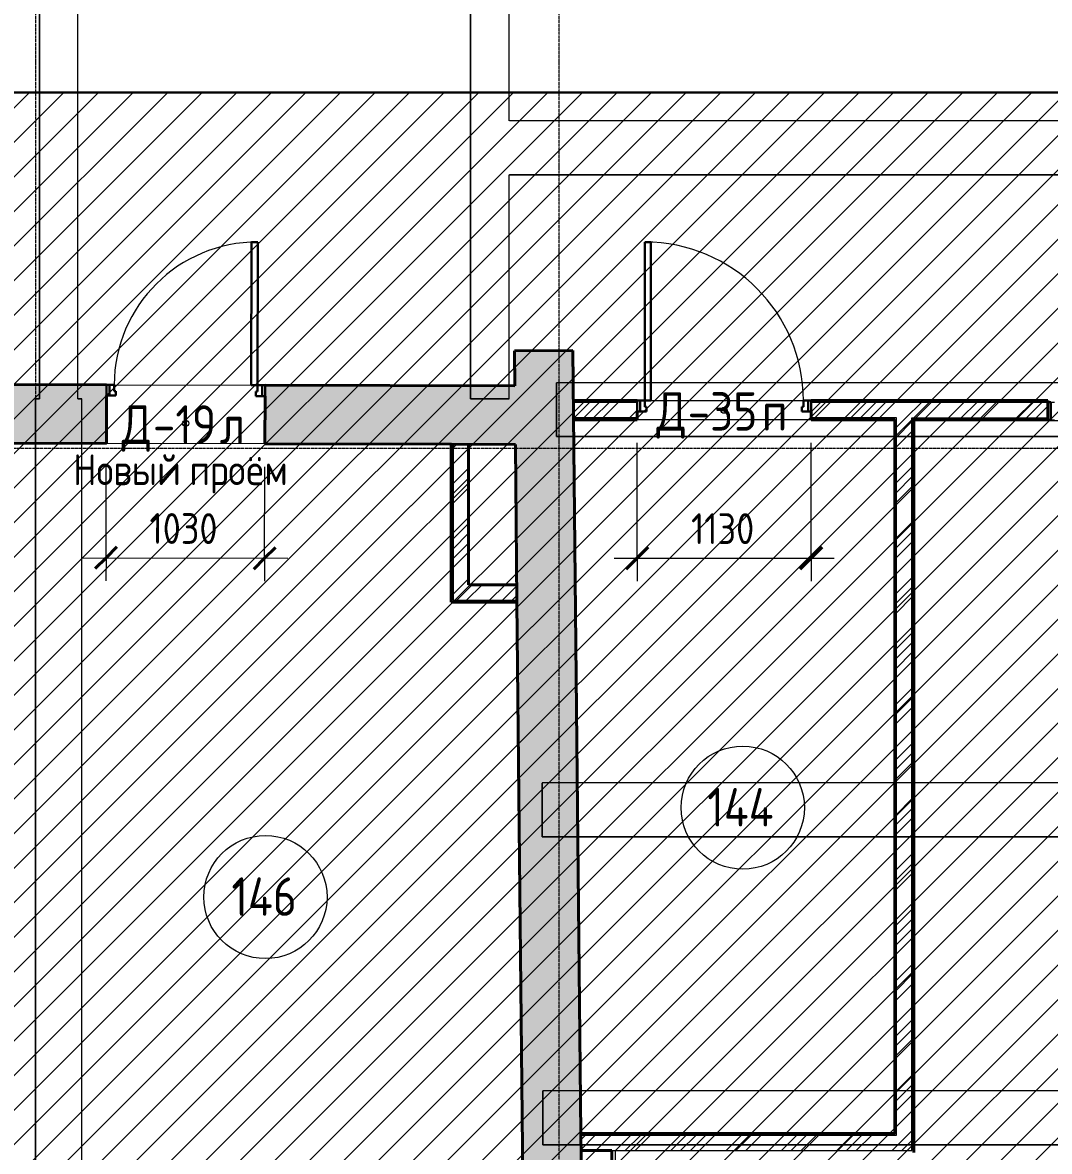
# Model space of a CAD drawing. Header units: millimetres. Extents: x -11886 to 379896, y -8130 to 47743.
# Drawn here: x 38924 to 45593, y 4039 to 11372 of the extents above; entities that cross this region are included whole.
import ezdxf

# ---------------------------------------------------------------- set-up
doc = ezdxf.new("R2010")
doc.units = ezdxf.units.MM
doc.linetypes.add('ADSK_Линия сетки', pattern=[25, 20, -2.5, 0, -2.5])
doc.linetypes.add('ADSK_Сверху', pattern=[4.5, 3, -1.5])
for name, color, linetype, lineweight, true_color in [('Витраж', 5, 'Continuous', 18, 0x0000ff), ('Двери', 5, 'Continuous', 18, 0x0000ff), ('Стены внутренние', 5, 'Continuous', 18, 0x0000ff), ('Стены штриховка', 5, 'Continuous', 18, 0x0000ff)]:
    doc.layers.add(name, color=color, linetype=linetype, lineweight=lineweight, true_color=true_color)
for name, color, linetype, lineweight in [('Каркас', 7, 'Continuous', 18), ('Марки дверей', 7, 'Continuous', 20), ('Марки помещений', 7, 'Continuous', 20), ('Оси', 7, 'Continuous', 9), ('Размеры', 7, 'Continuous', 9), ('Размеры-100', 7, 'Continuous', 9)]:
    doc.layers.add(name, color=color, linetype=linetype, lineweight=lineweight)
doc.styles.add('GOST Common_1', font='GOST_Common.ttf', dxfattribs={"width": 0.9, "height": 200})
doc.styles.add('GOST Common_2', font='GOST_Common.ttf', dxfattribs={"width": 0.9, "height": 250})
doc.dimstyles.new('ADSK_Основной_2_мм_Округление_до_1_мм', dxfattribs={"dimscale": 304.8, "dimtxt": 201.142999, "dimasz": 0.463911, "dimexe": 0.492126, "dimexo": 0.492126, "dimgap": 0.098425, "dimtad": 1, "dimdec": 0, "dimdsep": 46, "dimtxsty": 'GOST Common_1', "dimblk1": 'OBLIQUE', "dimblk2": 'OBLIQUE', "dimsah": 1, "dimcen": 0.09, "dimdle": 0.492126, "dimazin": 2, "dimtfac": 1, "dimtdec": 4, "dimtix": 1, "dimtmove": 0, "dimatfit": 3, "dimfxl": 1, "dimtvp": 1, "dimtolj": 1, "dimtzin": 0, "dimlwd": 20, "dimlwe": 20, "dimarcsym": 2})
pattern_1 = [(45, (0, 0), (-179.6051, 179.6051), []), (45, (63.5, 0), (0, 359.2102), []), (45, (-63.5, 0), (0, 359.2102), [])]

# ---------------------------------------------------------------- blocks, each defined once
blk = doc.blocks.new('ADSK_БалкаЖБ_Прямоугольная - 350х280мм-843460-01 План 1-го этажа маркировочный')
at = {"layer": 'Каркас', "color": 253, "linetype": 'ADSK_Сверху', "true_color": 0xaaaaaa}
for p, q in [((-3601.1, 175), (-3601.1, -175)), ((-3601.1, 175), (3601.1, 175)), ((3601.1, -175), (3601.1, 175)), ((-3601.1, -175), (3601.1, -175))]:
    blk.add_line(p, q, dxfattribs=at)
at = {"layer": 'Каркас', "color": 253, "linetype": 'ADSK_Сверху', "true_color": 0xb2b2b2}
for p, q in [((-3601.1, -175), (-3601.1, 175)), ((3601.1, 175), (-3601.1, 175)), ((3601.1, 175), (3601.1, -175)), ((-3601.1, -175), (3601.1, -175))]:
    blk.add_line(p, q, dxfattribs=at)
blk = doc.blocks.new('ADSK_БалкаЖБ_Прямоугольная - 350х280мм-843461-01 План 1-го этажа маркировочный')
at = {"layer": 'Каркас', "color": 253, "linetype": 'ADSK_Сверху', "true_color": 0xaaaaaa}
for p, q in [((-3601.1, 175), (-3601.1, -175)), ((-3601.1, 175), (3601.1, 175)), ((3601.1, -175), (3601.1, 175)), ((-3601.1, -175), (3601.1, -175))]:
    blk.add_line(p, q, dxfattribs=at)
at = {"layer": 'Каркас', "color": 253, "linetype": 'ADSK_Сверху', "true_color": 0xb2b2b2}
for p, q in [((-3601.1, -175), (-3601.1, 175)), ((3601.1, 175), (-3601.1, 175)), ((3601.1, 175), (3601.1, -175)), ((-3601.1, -175), (3601.1, -175))]:
    blk.add_line(p, q, dxfattribs=at)
blk = doc.blocks.new('Прямоугольный импост - Зазор 20х116мм-1854064-01 План 1-го этажа маркировочный')
at = {"layer": 'Витраж', "color": 161, "linetype": 'ADSK_Сверху', "true_color": 0xaaaaff}
for p, q in [((0, 76), (-20, 76)), ((-20, 76), (-20, -40)), ((0, -40), (0, 76)), ((-20, -40), (0, -40))]:
    blk.add_line(p, q, dxfattribs=at)
blk = doc.blocks.new('Прямоугольный импост - Зазор 20х116мм-1858188-01 План 1-го этажа маркировочный')
at = {"layer": 'Витраж', "color": 161, "linetype": 'ADSK_Сверху', "true_color": 0xaaaaff}
for p, q in [((45582.8, 8906.8), (45582.8, 8790.8)), ((45582.8, 8906.8), (45626.8, 8906.8)), ((45582.8, 8790.8), (45626.8, 8790.8))]:
    blk.add_line(p, q, dxfattribs=at)
blk = doc.blocks.new('Прямоугольный импост - Зазор 20х116мм-1840200-01 План 1-го этажа маркировочный')
at = {"layer": 'Витраж', "lineweight": 30}
for p, q in [((0, 76), (-20, 76)), ((-20, 76), (-20, -40)), ((0, -40), (0, 76)), ((-20, -40), (0, -40))]:
    blk.add_line(p, q, dxfattribs=at)
blk = doc.blocks.new('AC_Дверь_Однопольная - Д-19л 1030х2200h-1983133-01 План 1-го этажа маркировочный')
at = {"layer": 'Двери', "lineweight": 30}
for p, q in [((465, 1120), (425, 1120)), ((425, 1120), (425, 190)), ((465, 190), (465, 1120)), ((-495, 190), (-515, 190)), ((-515, 190), (-515, 120)), ((-465, 190), (-495, 190)), ((-495, 190), (-495, 120)), ((-495, 120), (-495, 190)), ((-465, 150), (-465, 190)), ((-455, 150), (-465, 150)), ((-455, 120), (-455, 150)), ((425, 190), (465, 190)), ((465, 150), (455, 150)), ((455, 150), (455, 120)), ((495, 190), (465, 190)), ((465, 190), (465, 150)), ((495, 120), (495, 190)), ((515, 190), (495, 190)), ((495, 190), (495, 120)), ((515, 120), (515, 190)), ((-515, 120), (-495, 120)), ((-495, 120), (-455, 120)), ((455, 120), (495, 120)), ((495, 120), (515, 120))]:
    blk.add_line(p, q, dxfattribs=at)
at = {"layer": 'Двери'}
blk.add_arc((465, 190), 930, 90, 180, dxfattribs=at)
blk = doc.blocks.new('AC_Дверь_Однопольная - Д-35п 1130х2200h-1983217-01 План 1-го этажа маркировочный')
at = {"layer": 'Двери', "lineweight": 30}
for p, q in [((-515, 1092), (-475, 1092)), ((-515, 62), (-515, 1092)), ((-475, 1092), (-475, 62)), ((-565, 62), (-545, 62)), ((-565, -8), (-565, 62)), ((-545, 62), (-515, 62)), ((-545, -8), (-545, 62)), ((-545, 62), (-545, -8)), ((-475, 62), (-515, 62)), ((-515, 62), (-515, 22)), ((-515, 22), (-505, 22)), ((-505, 22), (-505, -8)), ((505, 22), (515, 22)), ((505, -8), (505, 22)), ((515, 62), (545, 62)), ((515, 22), (515, 62)), ((545, 62), (545, -8)), ((545, 62), (565, 62)), ((545, -8), (545, 62)), ((565, 62), (565, -8)), ((-545, -8), (-565, -8)), ((-505, -8), (-545, -8)), ((545, -8), (505, -8)), ((565, -8), (545, -8))]:
    blk.add_line(p, q, dxfattribs=at)
at = {"layer": 'Двери'}
blk.add_arc((-515, 62), 1030, 0, 90, dxfattribs=at)
blk = doc.blocks.new('ADSK_Марка_Помещение_ОдноЗначение - Номер-247393-01 План 1-го этажа маркировочный')
at = {"layer": 'Марки помещений'}
blk.add_circle((0, 0), 4, dxfattribs=at)
blk = doc.blocks.new('ADSK_Марка_Дверь - Марка типа и комментарии-2020407-01 План 1-го этажа маркировочный')
at = {"layer": 'Марки дверей', "lineweight": 9}
blk.add_circle((0, 0), 0.2, dxfattribs=at)
blk = doc.blocks.new('DIMBLOCK43-01 План 1-го этажа маркировочный')
at = {"layer": 'Размеры-100', "lineweight": 20, "transparency": 16777216}
for p, q in [((39466.4, 7895), (39467.9, 8488.4)), ((40496.4, 7892.2), (40497.9, 8485.7)), ((39316.4, 7895.4), (40646.4, 7891.8)), ((39466.4, 7895), (39466, 7745)), ((40496.4, 7892.2), (40496, 7742.2))]:
    blk.add_line(p, q, dxfattribs=at)
at = {"layer": 'Размеры-100', "lineweight": 40, "transparency": 16777216}
for p, q in [((39466.4, 7895), (39537.3, 7965.5)), ((40496.4, 7892.2), (40567.3, 7962.8)), ((39466.4, 7895), (39395.5, 7824.4)), ((40496.4, 7892.2), (40425.5, 7821.7))]:
    blk.add_line(p, q, dxfattribs=at)
at = {"layer": 'Размеры-100', "color": 0, "lineweight": 20, "transparency": 16777216, "insert": (39748.6, 8185.6), "char_height": 200, "width": 560.473, "attachment_point": 1, "rotation": 359.84855, "line_spacing_factor": 1.022761, "style": 'GOST Common_1'}
blk.add_mtext('1030', dxfattribs=at)
blk = doc.blocks.new('_Oblique')
at = {"color": 0, "linetype": 'ByBlock', "lineweight": -2}
blk.add_line((-0.5, -0.5), (0.5, 0.5), dxfattribs=at)
blk = doc.blocks.new('DIMBLOCK44-01 План 1-го этажа маркировочный')
at = {"layer": 'Размеры-100', "lineweight": 20, "transparency": 16777216}
for p, q in [((42915.3, 7892.7), (42915.3, 8641.8)), ((44045.3, 7892.7), (44045.3, 8641.8)), ((42765.3, 7892.7), (44195.3, 7892.7)), ((42915.3, 7892.7), (42915.3, 7742.7)), ((44045.3, 7892.7), (44045.3, 7742.7))]:
    blk.add_line(p, q, dxfattribs=at)
at = {"layer": 'Размеры-100', "lineweight": 40, "transparency": 16777216}
for p, q in [((42915.3, 7892.7), (42986, 7963.4)), ((44045.3, 7892.7), (44116, 7963.4)), ((42915.3, 7892.7), (42844.6, 7822)), ((44045.3, 7892.7), (43974.6, 7822))]:
    blk.add_line(p, q, dxfattribs=at)
at = {"layer": 'Размеры-100', "color": 0, "lineweight": 20, "transparency": 16777216, "insert": (43265.6, 8184.1), "char_height": 200, "width": 515.472, "attachment_point": 1, "line_spacing_factor": 1.022761, "style": 'GOST Common_1'}
blk.add_mtext('1130', dxfattribs=at)

msp = doc.modelspace()

# ---------------------------------------------------------------- hatches: boundary and pattern name
at = {"lineweight": 13, "true_color": 0x636466, "transparency": 33554559}
h = msp.add_hatch(dxfattribs=at)
h.set_pattern_fill('ANSI31', color=251, scale=50)
h.set_pattern_definition([(45, (0, 84876.59), (-112.2532, 112.2532), [])])
h.paths.add_polyline_path([(49933.4, 8532.3), (56213.95, 8532.3), (56032.62, 43759.21), (46033.21, 43759.21), (46033.21, 20934.06), (46719.85, 20904.57), (46719.85, 10918.4), (782.6, 10918.4), (771.13, 8529.25), (290.5, 8529.25), (290.5, 306.79), (8273, 272.02), (8273, 2186.48), (18972.64, 2186.48), (18972.64, -2732.57), (31336.4, -2732.57), (31336.4, 2185.74), (42036.93, 2106.79), (42036.93, 150.23), (49933.4, 150.23)])
at = {"layer": 'Стены внутренние', "true_color": 0xc0c0c0}
for points in [[(42500.6, 9010.42), (42498.24, 9242.53), (42118.26, 9238.66), (42120.57, 9011.43), (42124.44, 9011.41)], [(42184.95, 2694.54), (42564.93, 2698.41), (42500.6, 9010.42), (42120.57, 9011.43), (42184.91, 2698.41)]]:
    msp.add_hatch(color=9, dxfattribs=at).paths.add_polyline_path(points)
h = msp.add_hatch(color=9, dxfattribs=at)
h.paths.add_polyline_path([(42124.44, 8631.41), (42120.57, 9011.43), (40499.34, 9015.71), (40498.34, 8635.71), (41177.43, 8633.92)])
h.paths.add_polyline_path([(39468.34, 8638.43), (39469.16, 9018.43), (38130.34, 9021.97), (38129.34, 8641.97), (38772.85, 8640.27)])
h.paths.add_polyline_path([(36629.34, 8645.94), (36630.16, 9025.94), (31951.2, 9038.31), (31951.2, 8658.3), (35476.68, 8648.99)])
at = {"layer": 'Стены внутренние', "lineweight": 9}
h = msp.add_hatch(dxfattribs=at)
h.set_pattern_fill('FP_3', color=256, style=0, pattern_type=2)
h.set_pattern_definition(pattern_1)
h.paths.add_polyline_path([(42915.34, 8803.8), (42915.34, 8903.8), (42501.69, 8903.8), (42502.83, 8803.8), (42564.93, 8803.8)])
h.paths.add_polyline_path([(45079, 8803.8), (45582.84, 8803.8), (45582.84, 8903.8), (44045.34, 8903.8), (44045.34, 8803.8), (44712.34, 8803.8)])
h = msp.add_hatch(dxfattribs=at)
h.set_pattern_fill('FP_3', color=256, style=0, pattern_type=2)
h.set_pattern_definition(pattern_1)
h.paths.add_polyline_path([(44700.34, 4043.85), (44700.34, 8803.8), (44600.34, 8803.8), (44600.34, 4043.85)])
h = msp.add_hatch(dxfattribs=at)
h.set_pattern_fill('FP_3', color=256, style=0, pattern_type=2)
h.set_pattern_definition(pattern_1)
h.paths.add_polyline_path([(41819.78, 7719.43), (41819.78, 8632.22), (41719.78, 8631.41), (41719.78, 7719.43)])
h = msp.add_hatch(dxfattribs=at)
h.set_pattern_fill('FP_3', color=256, style=0, pattern_type=2)
h.set_pattern_definition(pattern_1)
h.paths.add_polyline_path([(42124.44, 7619.43), (42134.76, 7619.43), (42133.74, 7719.43), (41719.78, 7719.43), (41719.78, 7619.43), (41819.78, 7619.43)])
h = msp.add_hatch(dxfattribs=at)
h.set_pattern_fill('FP_3', color=256, style=0, pattern_type=2)
h.set_pattern_definition(pattern_1)
h.paths.add_polyline_path([(42750.34, 4043.85), (42777.34, 4043.85), (42777.34, 4143.85), (42550.2, 4143.85), (42551.22, 4043.85), (42564.93, 4043.85)])
h = msp.add_hatch(dxfattribs=at)
h.set_pattern_fill('FP_3', color=256, style=0, pattern_type=2)
h.set_pattern_definition(pattern_1)
h.paths.add_polyline_path([(43406.9, 4043.85), (44600.34, 4043.85), (44600.34, 4143.85), (42777.34, 4143.85), (42777.34, 4043.85)])

# ---------------------------------------------------------------- linework, layer by layer
at = {"color": 251, "lineweight": 30, "true_color": 0x636466}
msp.add_lwpolyline([(771.13, 10918.4), (46719.85, 10918.4), (46719.85, 20904.57), (46033.21, 20934.06)], dxfattribs=at)
at = {"layer": 'Каркас', "color": 253, "linetype": 'ADSK_Сверху', "true_color": 0xb2b2b2}
for p, q in [((39033.48, 12772.44), (39033.48, 8927)), ((39283.48, 8927), (39283.48, 12772.44)), ((41833.48, 12772.44), (41833.48, 8927)), ((42083.48, 10732.36), (42083.48, 12772.44)), ((49441.98, 10732.36), (42083.48, 10732.36)), ((42083.48, 10382.36), (49441.98, 10382.36)), ((42083.48, 8927), (42083.48, 10382.36)), ((42391.41, 8682.36), (42391.41, 9032.36)), ((49593.54, 9032.36), (42391.41, 9032.36)), ((39033.48, 8927), (39008.48, 8927)), ((39008.48, 8927), (39008.48, 2540.02)), ((39308.48, 8927), (39283.48, 8927)), ((39308.48, 2540.02), (39308.48, 8927)), ((42083.48, 8927), (41833.48, 8927)), ((42391.41, 8682.36), (49593.54, 8682.36))]:
    msp.add_line(p, q, dxfattribs=at)
at = {"layer": 'Каркас', "color": 253, "linetype": 'ADSK_Сверху', "true_color": 0xaaaaaa}
for p, q in [((39033.48, 8927), (39033.48, 12772.44)), ((39283.48, 8927), (39283.48, 12772.44)), ((41833.48, 8927), (41833.48, 12772.44)), ((42083.48, 10732.36), (42083.48, 12772.44)), ((49441.98, 10732.36), (42083.48, 10732.36)), ((49441.98, 10382.36), (42083.48, 10382.36)), ((42083.48, 8927), (42083.48, 10382.36)), ((42391.41, 9032.36), (42391.41, 8682.36)), ((49593.54, 9032.36), (42391.41, 9032.36)), ((39008.48, 8927), (39033.48, 8927)), ((39008.48, 2540.02), (39008.48, 8927)), ((39283.48, 8927), (39308.48, 8927)), ((39308.48, 2540.02), (39308.48, 8927)), ((41833.48, 8927), (42083.48, 8927)), ((49593.54, 8682.36), (42391.41, 8682.36))]:
    msp.add_line(p, q, dxfattribs=at)
at = {"layer": 'Оси', "linetype": 'ADSK_Линия сетки'}
for p, q in [((39009.91, -7330.38), (39009.91, 21668.8)), ((42409.91, -7330.38), (42409.91, 21668.8)), ((-11086.22, 8606.79), (57141.72, 8606.79))]:
    msp.add_line(p, q, dxfattribs=at)
at = {"layer": 'Стены внутренние', "color": 18, "lineweight": 40, "true_color": 0x000000}
for p, q in [((42498.24, 9242.53), (42118.26, 9238.66)), ((42550.08, 4155.85), (42498.24, 9242.53)), ((42118.26, 9238.66), (42120.57, 9011.43)), ((39469.35, 9018.43), (38130.34, 9021.97)), ((39468.34, 8638.43), (39469.16, 8948.43)), ((42120.57, 9011.43), (40499.34, 9015.71)), ((40499.16, 8945.71), (40498.34, 8635.71)), ((42915.34, 8915.8), (42501.57, 8915.8)), ((45582.84, 8915.8), (44045.34, 8915.8)), ((45582.84, 8791.8), (45582.84, 8915.8)), ((42915.34, 8791.8), (42915.34, 8845.8)), ((44045.34, 8845.8), (44045.34, 8791.8)), ((42502.83, 8791.8), (42915.34, 8791.8)), ((44045.34, 8791.8), (44588.34, 8791.8)), ((44588.34, 8791.8), (44588.34, 4155.85)), ((44712.34, 8791.8), (45582.84, 8791.8)), ((44712.34, 4031.85), (44712.34, 8791.8)), ((38784.85, 8640.24), (39468.34, 8638.43)), ((40498.34, 8635.71), (41707.78, 8632.51)), ((41707.78, 8632.51), (41707.78, 7607.43)), ((41709.78, 8632.51), (42124.44, 8631.41)), ((41819.78, 7719.43), (41819.78, 8632.22)), ((42124.44, 8631.41), (42134.86, 7609.43)), ((42133.74, 7719.43), (41819.78, 7719.43)), ((41707.78, 7607.43), (42134.88, 7607.43)), ((42134.88, 7607.43), (42184.95, 2694.54)), ((44588.34, 4155.85), (42550.08, 4155.85)), ((42564.93, 2698.41), (42550.1, 4153.85)), ((42551.22, 4043.85), (42750.34, 4043.85)), ((42750.34, 4043.85), (42750.34, 660.23))]:
    msp.add_line(p, q, dxfattribs=at)
at = {"layer": 'Стены внутренние', "color": 18, "true_color": 0x000000}
for p, q in [((39519.35, 9018.3), (40409.35, 9015.95)), ((43005.34, 8915.8), (43995.34, 8915.8)), ((44045.34, 8791.8), (42915.34, 8791.8)), ((40498.34, 8635.71), (39468.34, 8638.43))]:
    msp.add_line(p, q, dxfattribs=at)
at = {"layer": 'Стены внутренние', "color": 18, "linetype": 'ADSK_Сверху', "true_color": 0x000000}
for q in [(45582.84, 8790.8), (47970.84, 8787.8)]:
    msp.add_line((45582.84, 8787.8), q, dxfattribs=at)
at = {"layer": 'Стены штриховка'}
for p, q in [((42915.34, 8913.8), (42501.59, 8913.8)), ((42915.34, 8903.8), (42501.69, 8903.8)), ((45582.84, 8913.8), (44045.34, 8913.8)), ((45582.84, 8903.8), (44045.34, 8903.8)), ((42915.34, 8803.8), (42502.71, 8803.8)), ((44600.34, 8803.8), (44045.34, 8803.8)), ((44600.34, 4143.85), (44600.34, 8803.8)), ((44700.34, 8803.8), (45582.84, 8803.8)), ((44700.34, 4043.85), (44700.34, 8803.8)), ((44710.34, 4031.85), (44710.34, 8803.8)), ((44712.34, 8803.8), (44712.34, 8791.8)), ((42915.34, 8793.8), (42502.81, 8793.8)), ((44590.34, 8793.8), (44045.34, 8793.8)), ((44590.34, 4153.85), (44590.34, 8793.8)), ((45582.84, 8793.8), (44712.34, 8793.8)), ((41709.78, 8632.51), (41707.78, 8632.51)), ((41709.78, 8632.51), (41709.78, 7607.43)), ((41719.78, 8632.48), (41719.78, 7619.43)), ((41709.78, 7619.43), (41707.78, 7619.43)), ((41707.78, 7609.43), (42134.86, 7609.43)), ((41719.78, 7619.43), (42134.76, 7619.43)), ((42134.88, 7607.43), (42134.86, 7609.43)), ((42550.08, 4155.85), (42550.1, 4153.85)), ((42550.1, 4153.85), (44590.34, 4153.85)), ((42550.2, 4143.85), (44600.34, 4143.85)), ((42750.34, 4043.85), (44700.34, 4043.85)), ((42775.34, 660.23), (42775.34, 4043.85))]:
    msp.add_line(p, q, dxfattribs=at)

# ---------------------------------------------------------------- block references
at = {"layer": 'Витраж', "color": 161, "linetype": 'ADSK_Сверху', "true_color": 0xaaaaff, "rotation": 180}
msp.add_blockref('Прямоугольный импост - Зазор 20х116мм-1854064-01 План 1-го этажа маркировочный', (45582.84, 8866.8), dxfattribs=at)
at = {"layer": 'Витраж', "color": 161, "linetype": 'ADSK_Сверху', "true_color": 0xaaaaff}
msp.add_blockref('Прямоугольный импост - Зазор 20х116мм-1858188-01 План 1-го этажа маркировочный', (0, 0), dxfattribs=at)
at = {"layer": 'Витраж', "rotation": 180}
msp.add_blockref('Прямоугольный импост - Зазор 20х116мм-1840200-01 План 1-го этажа маркировочный', (45582.84, 8866.8), dxfattribs=at)
at = {"layer": 'Двери', "rotation": 359.8485505277052}
msp.add_blockref('AC_Дверь_Однопольная - Д-19л 1030х2200h-1983133-01 План 1-го этажа маркировочный', (39983.84, 8827.07), dxfattribs=at)
at = {"layer": 'Двери'}
msp.add_blockref('AC_Дверь_Однопольная - Д-35п 1130х2200h-1983217-01 План 1-го этажа маркировочный', (43480.34, 8853.8), dxfattribs=at)
at = {"layer": 'Каркас', "color": 253, "linetype": 'ADSK_Сверху', "true_color": 0xaaaaaa, "rotation": 180}
for name, p in [('ADSK_БалкаЖБ_Прямоугольная - 350х280мм-843461-01 План 1-го этажа маркировочный', (45899.27, 6257.36)), ('ADSK_БалкаЖБ_Прямоугольная - 350х280мм-843460-01 План 1-го этажа маркировочный', (45904.27, 4257.36))]:
    msp.add_blockref(name, p, dxfattribs=at)
at = {"layer": 'Марки дверей', "xscale": 99.99999999999993, "yscale": 99.99999999999993, "zscale": 99.99999999999993}
for p in [(43480.34, 8853.8), (39983.84, 8768.6)]:
    msp.add_blockref('ADSK_Марка_Дверь - Марка типа и комментарии-2020407-01 План 1-го этажа маркировочный', p, dxfattribs=at)
at = {"layer": 'Марки помещений', "xscale": 99.99999999999993, "yscale": 99.99999999999993, "zscale": 99.99999999999993}
for p in [(43601.23, 6271.87), (40501.51, 5691.4)]:
    msp.add_blockref('ADSK_Марка_Помещение_ОдноЗначение - Номер-247393-01 План 1-го этажа маркировочный', p, dxfattribs=at)

# ---------------------------------------------------------------- texts
at = {"layer": 'Марки дверей', "lineweight": 9, "attachment_point": 1}
for s, insert, char_height, width, style in [('\\fGOST Common|b0|i0|c204|p34|;\\W.9;Д', (43040.52, 8970.81), 250, 245.3164, 'GOST Common_2'), ('-35', (43242.92, 8970.81), 250, 584.4302, 'GOST Common_2'), ('\\fGOST Common|b0|i0|c204|p34|;\\W.9;Д', (39567.87, 8885.62), 250, 245.3164, 'GOST Common_2'), ('-19', (39770.27, 8885.62), 250, 526.7087, 'GOST Common_2'), ('\\fGOST Common|b0|i0|c204|p34|;\\W.9;п', (43725.13, 8970.81), 250, 194.8101, 'GOST Common_2'), ('\\fGOST Common|b0|i0|c204|p34|;\\W.9;л', (40204.85, 8885.62), 250, 194.8101, 'GOST Common_2'), ('Новый', (39252.42, 8566.72), 200, 836.9617, 'GOST Common_1'), ('\\fGOST Common|b0|i0|c204|p34|;\\W.9; ', (39942.98, 8566.72), 200, 79.3671, 'GOST Common_1'), ('проём', (40008.46, 8566.72), 200, 815.3162, 'GOST Common_1')]:
    msp.add_mtext(s, dxfattribs=dict(at, insert=insert, char_height=char_height, width=width, style=style))
at = {"layer": 'Марки помещений', "lineweight": 9, "char_height": 250, "attachment_point": 1, "style": 'GOST Common_2'}
for s, insert, width in [('144', (43371.27, 6399.59), 569.9998), ('146', (40280.55, 5819.12), 548.3542)]:
    msp.add_mtext(s, dxfattribs=dict(at, insert=insert, width=width))

# ---------------------------------------------------------------- dimensions: what is measured, and where the dimension line sits
at = {"layer": 'Размеры', "lineweight": 20}
dim = msp.add_linear_dim(base=(44045.34, 7892.7), p1=(42915.34, 8791.8), p2=(44045.34, 8791.8), dimstyle='ADSK_Основной_2_мм_Округление_до_1_мм', override={"dimpost": '<>', "dimfxl": 1130}, dxfattribs=at)
dim.commit()
dim.dimension.update_dxf_attribs({"geometry": 'DIMBLOCK44-01 План 1-го этажа маркировочный', "text_midpoint": (43480.34, 8022.7)})
dim = msp.add_linear_dim(base=(40496.38, 7892.24), p1=(39468.34, 8638.43), p2=(40498.34, 8635.71), angle=359.848551, dimstyle='ADSK_Основной_2_мм_Округление_до_1_мм', override={"dimpost": '<>', "dimfxl": 1030}, dxfattribs=at)
dim.commit()
dim.dimension.update_dxf_attribs({"geometry": 'DIMBLOCK43-01 План 1-го этажа маркировочный', "text_midpoint": (39981.72, 8023.6)})

doc.saveas('drawing.dxf')
